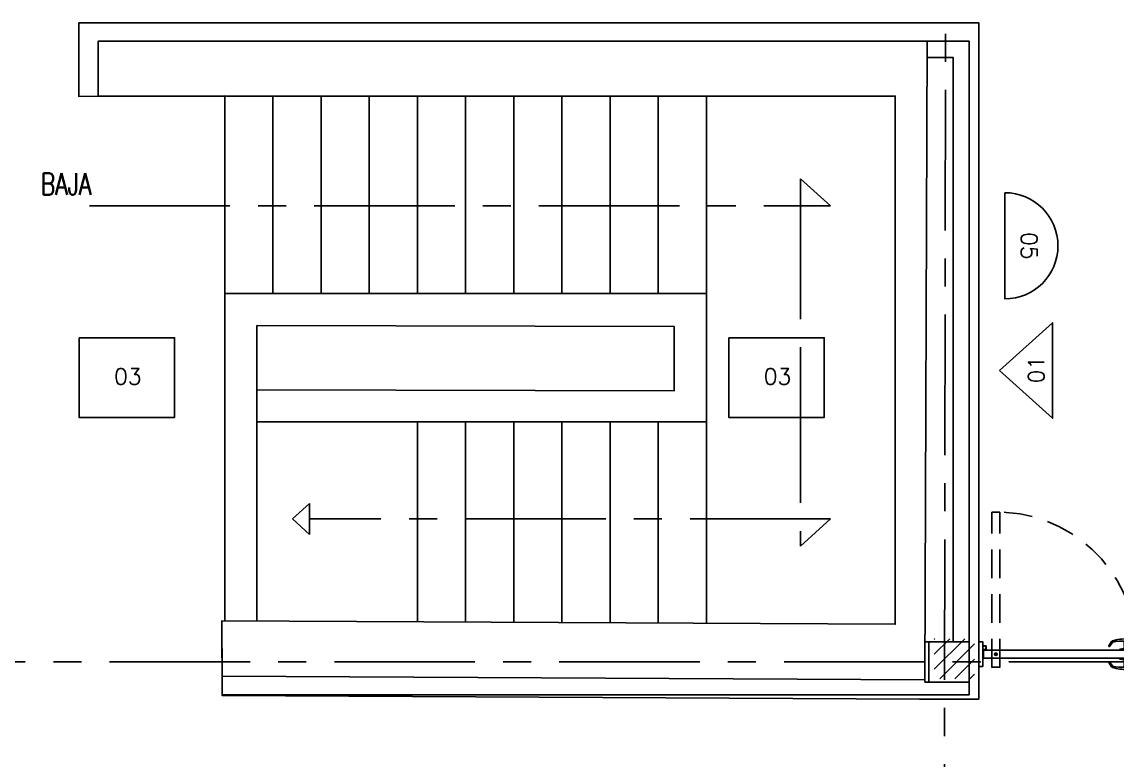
# Model space of a CAD drawing. Extents: x -4 to 325, y -1 to 181.
# Drawn here: x 34.59 to 41.41, y 29.02 to 33.61 of the extents above; entities that cross this region are included whole.
import ezdxf
from ezdxf.enums import TextEntityAlignment as Align

# ---------------------------------------------------------------- set-up
doc = ezdxf.new("R2010")
doc.units = 0
doc.header["$LTSCALE"] = 0.7
doc.header["$MEASUREMENT"] = 0
for name, pattern in [('REC4_A1-00_PLANTA GENERAL$1$X-BB$0$CENTER', [2, 1.25, -0.25, 0.25, -0.25]), ('REC4_A1-00_PLANTA GENERAL$1$X-PP$0$HIDDEN', [0.375, 0.25, -0.125]), ('X-BB$0$HIDDEN2', [0.1875, 0.125, -0.0625])]:
    doc.linetypes.add(name, pattern=pattern)
doc.layers.get('0').update_dxf_attribs({"linetype": 'CONTINUOUS'})
for name, color, linetype in [('REC4_A1-00_PLANTA GENERAL$1$ACABADO INTERIOR', 4, 'CONTINUOUS'), ('REC4_A1-00_PLANTA GENERAL$1$BB$0$A-COLS', 251, 'CONTINUOUS'), ('REC4_A1-00_PLANTA GENERAL$1$BB$0$A-GRID', 251, 'REC4_A1-00_PLANTA GENERAL$1$X-BB$0$CENTER'), ('REC4_A1-00_PLANTA GENERAL$1$BB$0$A-NOTE-BB', 251, 'CONTINUOUS'), ('REC4_A1-00_PLANTA GENERAL$1$BB$0$A-WALL-FULL', 251, 'CONTINUOUS'), ('REC4_A1-00_PLANTA GENERAL$1$FN$0$I-FURN-FREE', 1, 'CONTINUOUS'), ('REC4_A1-00_PLANTA GENERAL$1$LAMBRINES', 3, 'CONTINUOUS'), ('REC4_A1-00_PLANTA GENERAL$1$PP$0$I-DOOR', 253, 'CONTINUOUS'), ('REC4_A1-00_PLANTA GENERAL$1$PP$0$I-WALL', 253, 'CONTINUOUS')]:
    doc.layers.add(name, color=color, linetype=linetype)
doc.styles.add('REC4_A1-00_PLANTA GENERAL$0$X-FN$0$ARIAL', font='arial.ttf')
doc.styles.add('REC4_A1-00_PLANTA GENERAL$1$X-BB$0$ROMANS', font='romans.shx', dxfattribs={"width": 0.75})
doc.styles.add('ROMANS', font='romans.shx', dxfattribs={"width": 0.75})

# ---------------------------------------------------------------- blocks, each defined once
blk = doc.blocks.new('REC4_A1-00_PLANTA GENERAL$1$X-PP$0$door')
at = {"layer": 'REC4_A1-00_PLANTA GENERAL$1$PP$0$I-DOOR', "linetype": 'REC4_A1-00_PLANTA GENERAL$1$X-PP$0$HIDDEN', "extrusion": (7.03085e-08, -3.52258e-06, 1)}
for p, q in [((61214.007, 25536.4271, 0), (61214.0075, 25535.4751, 0)), ((61214.055, 25536.4271, 0), (61214.0555, 25535.4751, 0)), ((61214.0075, 25535.4751, 0), (61214.0555, 25535.4751, 0))]:
    blk.add_line(p, q, dxfattribs=at)
at = {"layer": 'REC4_A1-00_PLANTA GENERAL$1$PP$0$I-DOOR', "linetype": 'Continuous', "extrusion": (7.03085e-08, -3.52258e-06, 1)}
for p, q in [((61214.007, 25536.4266, 0), (61214.055, 25536.4266, 0)), ((61214.1072, 25536.3703), (61213.1591, 25536.3703)), ((61214.1072, 25536.3223, 0), (61213.1591, 25536.3223, 0)), ((61213.2714, 25536.3762, 0), (61213.1825, 25536.3763, 0)), ((61213.2714, 25536.3762, 0), (61213.1825, 25536.3763, 0)), ((61214.02, 25536.3463, 0), (61214.0424, 25536.3463, 0)), ((61214.0312, 25536.3573, 0), (61214.0312, 25536.3349, 0)), ((61214.1072, 25536.3223, 0), (61214.1072, 25536.3703)), ((61213.2714, 25536.3162, 0), (61213.1825, 25536.3163, 0)), ((61213.2714, 25536.3162, 0), (61213.1825, 25536.3163, 0)), ((61214.0907, 25536.2946, 0), (61214.0908, 25536.3196, 0)), ((61214.11, 25536.2946, 0), (61214.0907, 25536.2946, 0)), ((61214.11, 25536.3196, 0), (61214.0908, 25536.3196, 0)), ((61214.0927, 25536.2966, 0), (61214.0928, 25536.3176, 0)), ((61214.0927, 25536.2966, 0), (61214.11, 25536.2966, 0)), ((61214.1101, 25536.3176, 0), (61214.0928, 25536.3176, 0))]:
    blk.add_line(p, q, dxfattribs=at)
at = {"layer": 'REC4_A1-00_PLANTA GENERAL$1$PP$0$I-DOOR', "linetype": 'Continuous'}
blk.add_line((61213.1591, 25536.3223, 0), (61213.1591, 25536.3703), dxfattribs=at)
at = {"layer": 'REC4_A1-00_PLANTA GENERAL$1$PP$0$I-DOOR', "linetype": 'Continuous', "extrusion": (-7.03085e-08, -3.52258e-06, 1)}
for p, q in [((61213.1562, 25536.3176, 0), (61213.1736, 25536.3176, 0)), ((61213.1563, 25536.3196, 0), (61213.1756, 25536.3196, 0)), ((61213.1736, 25536.2966, 0), (61213.1563, 25536.2966, 0)), ((61213.1563, 25536.2946, 0), (61213.1756, 25536.2946, 0)), ((61213.1736, 25536.2966, 0), (61213.1736, 25536.3176, 0)), ((61213.1756, 25536.2946, 0), (61213.1756, 25536.3196, 0))]:
    blk.add_line(p, q, dxfattribs=at)
at = {"layer": 'REC4_A1-00_PLANTA GENERAL$1$PP$0$I-DOOR', "linetype": 'Continuous', "extrusion": (1.26458e-05, -3.51329e-06, 1), "elevation": 0.6844}
blk.add_lwpolyline([(61213.1313, 25536.2711), (61213.1563, 25536.2711), (61213.1562, 25536.4211), (61213.1312, 25536.4211), (61213.1313, 25536.2711)], dxfattribs=at)
at = {"layer": 'REC4_A1-00_PLANTA GENERAL$1$PP$0$I-DOOR', "linetype": 'Continuous', "extrusion": (7.03085e-08, -3.52258e-06, 1), "elevation": -0.0857}
for points in [[(61213.2714, 25536.3702), (61213.2714, 25536.3762), (61213.2489, 25536.3813, -0.342611), (61213.2455, 25536.3857), (61213.2455, 25536.3892), (61213.2084, 25536.3892), (61213.2084, 25536.3857, -0.342611), (61213.205, 25536.3814), (61213.1825, 25536.3763), (61213.1825, 25536.3703)], [(61213.2714, 25536.3702), (61213.2714, 25536.3762), (61213.2489, 25536.3813, -0.342611), (61213.2455, 25536.3857), (61213.2455, 25536.3892), (61213.2084, 25536.3892), (61213.2084, 25536.3857, -0.342611), (61213.205, 25536.3814), (61213.1825, 25536.3763), (61213.1825, 25536.3703)], [(61213.227, 25536.4268), (61213.2428, 25536.4267, -0.046797), (61213.3139, 25536.4201, -0.2009), (61213.3169, 25536.4182), (61213.3337, 25536.3931, 1), (61213.3382, 25536.3963), (61213.3221, 25536.4246, 0.203005), (61213.3177, 25536.428, 0.054377), (61213.2243, 25536.4416), (61213.2107, 25536.4416), (61213.2107, 25536.3942), (61213.2391, 25536.3942), (61213.2391, 25536.3957), (61213.2455, 25536.3957), (61213.2456, 25536.4267)], [(61213.227, 25536.4268), (61213.2428, 25536.4267, -0.046797), (61213.3139, 25536.4201, -0.2009), (61213.3169, 25536.4182), (61213.3337, 25536.3931, 1), (61213.3382, 25536.3963), (61213.3221, 25536.4246, 0.203005), (61213.3177, 25536.428, 0.054377), (61213.2243, 25536.4416), (61213.2107, 25536.4416), (61213.2107, 25536.3942), (61213.2391, 25536.3942), (61213.2391, 25536.3957), (61213.2455, 25536.3957), (61213.2456, 25536.4267)], [(61213.2714, 25536.3222), (61213.2714, 25536.3162), (61213.2489, 25536.3111, 0.342611), (61213.2455, 25536.3067), (61213.2455, 25536.3032), (61213.2084, 25536.3032), (61213.2084, 25536.3067, 0.342611), (61213.205, 25536.3111), (61213.1825, 25536.3163), (61213.1825, 25536.3223)], [(61213.2714, 25536.3222), (61213.2714, 25536.3162), (61213.2489, 25536.3111, 0.342611), (61213.2455, 25536.3067), (61213.2455, 25536.3032), (61213.2084, 25536.3032), (61213.2084, 25536.3067, 0.342611), (61213.205, 25536.3111), (61213.1825, 25536.3163), (61213.1825, 25536.3223)], [(61213.2269, 25536.2657), (61213.2427, 25536.2657, 0.046797), (61213.3138, 25536.2722, 0.2009), (61213.3168, 25536.2741), (61213.3337, 25536.2992, -1), (61213.3381, 25536.296), (61213.322, 25536.2677, -0.203005), (61213.3176, 25536.2643, -0.054377), (61213.2241, 25536.2508), (61213.2106, 25536.2508), (61213.2106, 25536.2983), (61213.239, 25536.2982), (61213.239, 25536.2967), (61213.2455, 25536.2967), (61213.2454, 25536.2657)], [(61213.2269, 25536.2657), (61213.2427, 25536.2657, 0.046797), (61213.3138, 25536.2722, 0.2009), (61213.3168, 25536.2741), (61213.3337, 25536.2992, -1), (61213.3381, 25536.296), (61213.322, 25536.2677, -0.203005), (61213.3176, 25536.2643, -0.054377), (61213.2241, 25536.2508), (61213.2106, 25536.2508), (61213.2106, 25536.2983), (61213.239, 25536.2982), (61213.239, 25536.2967), (61213.2455, 25536.2967), (61213.2454, 25536.2657)]]:
    blk.add_lwpolyline(points, format="xyb", dxfattribs=at)
for points in [[(61213.2413, 25536.3892), (61213.2413, 25536.3942), (61213.2127, 25536.3942), (61213.2127, 25536.3892)], [(61213.2413, 25536.3892), (61213.2413, 25536.3942), (61213.2127, 25536.3942), (61213.2127, 25536.3892)], [(61213.2412, 25536.3032), (61213.2412, 25536.2982), (61213.2126, 25536.2983), (61213.2126, 25536.3032)], [(61213.2412, 25536.3032), (61213.2412, 25536.2982), (61213.2126, 25536.2983), (61213.2126, 25536.3032)]]:
    blk.add_lwpolyline(points, dxfattribs=at)
at = {"layer": 'REC4_A1-00_PLANTA GENERAL$1$PP$0$I-DOOR', "linetype": 'Continuous', "extrusion": (-1.26458e-05, -3.51329e-06, 1), "elevation": -0.8638}
blk.add_lwpolyline([(61214.135, 25536.2711), (61214.11, 25536.2711), (61214.1101, 25536.4211), (61214.1351, 25536.4211), (61214.135, 25536.2711)], dxfattribs=at)
at = {"layer": 'REC4_A1-00_PLANTA GENERAL$1$PP$0$I-DOOR', "linetype": 'Continuous', "extrusion": (7.03085e-08, -3.52258e-06, 1)}
blk.add_circle((61214.0312, 25536.3463, -0.0856), 0.0075, dxfattribs=at)
at = {"layer": 'REC4_A1-00_PLANTA GENERAL$1$PP$0$I-DOOR', "linetype": 'REC4_A1-00_PLANTA GENERAL$1$X-PP$0$HIDDEN', "extrusion": (7.03085e-08, -3.52258e-06, 1)}
blk.add_arc((61214.0247, 25536.3318, -0.0856), 0.8569, 182.19677, 272.05792, dxfattribs=at)
blk = doc.blocks.new('REC4_A1-00_PLANTA GENERAL', base_point=(3911.2412, -3265.1096))
at = {"layer": 'REC4_A1-00_PLANTA GENERAL$1$BB$0$A-GRID'}
h = blk.add_hatch(dxfattribs=at)
h.set_pattern_fill('ANSI31', color=8, scale=0.53)
h.set_pattern_definition([(45, (0.03352, 0.020166), (-0.046845824, 0.046845824), [])])
h.paths.add_polyline_path([(1.5678, 35.8547), (1.2166, 35.8547), (1.2166, 35.4908), (1.5678, 35.4908)])
h.paths.add_polyline_path([(8.0551, 35.8047), (7.7553, 35.8047), (7.7553, 35.5143), (8.0551, 35.5143)])
h.paths.add_polyline_path([(14.5753, 35.809), (14.2754, 35.809), (14.2754, 35.5187), (14.5753, 35.5187)])
h.paths.add_polyline_path([(21.0466, 35.804), (20.7468, 35.804), (20.7468, 35.5137), (21.0466, 35.5137)])
edge = h.paths.add_edge_path()
edge.add_arc((27.4259, 35.604), 0.1568, 0, 360)
h.paths.add_polyline_path([(34.1147, 35.7939), (33.8148, 35.7939), (33.8148, 35.5036), (34.1147, 35.5036)])
h.paths.add_polyline_path([(40.5576, 35.789), (40.2578, 35.789), (40.2578, 35.4986), (40.5576, 35.4986)])
edge = h.paths.add_edge_path()
edge.add_arc((46.9701, 35.6385), 0.2128, 0, 360)
edge = h.paths.add_edge_path()
edge.add_arc((33.9335, 29.5702), 0.1716, 0, 360)
h.paths.add_polyline_path([(1.5768, 29.8317), (1.2256, 29.8317), (1.2256, 29.4678), (1.5768, 29.4678)])
h.paths.add_polyline_path([(8.0508, 29.7868), (7.75, 29.7868), (7.75, 29.4871), (8.0508, 29.4871)])
h.paths.add_polyline_path([(14.3851, 29.7988), (14.2624, 29.7988), (14.2624, 29.4991), (14.3821, 29.4991)])
h.paths.add_polyline_path([(14.5632, 29.7988), (14.3851, 29.7988), (14.3821, 29.4991), (14.5632, 29.4991)])
h.paths.add_polyline_path([(21.1221, 29.5527), (20.7989, 29.5517), (20.7989, 29.3933), (21.1221, 29.3933)])
h.paths.add_polyline_path([(21.1221, 29.8224), (21.0453, 29.8224), (20.7989, 29.8217), (20.7989, 29.5517), (21.1221, 29.5527)])
h.paths.add_polyline_path([(27.542, 29.7729), (27.2913, 29.7729), (27.2913, 29.5231), (27.542, 29.5231)])
h.paths.add_polyline_path([(40.5264, 29.7716), (40.2757, 29.7716), (40.2757, 29.5218), (40.5264, 29.5218)])
h.paths.add_polyline_path([(47.0764, 29.8019), (46.7664, 29.8019), (46.7664, 29.4919), (47.0764, 29.4919)])
h.paths.add_polyline_path([(1.565, 23.8478), (1.2138, 23.8478), (1.2138, 23.4839), (1.565, 23.4839)])
h.paths.add_polyline_path([(7.9956, 23.8084), (7.6948, 23.8084), (7.6948, 23.5086), (7.9956, 23.5086)])
h.paths.add_polyline_path([(14.5958, 23.8058), (14.2249, 23.8067), (14.2249, 23.507), (14.5929, 23.5061)])
h.paths.add_polyline_path([(14.5258, 23.8058), (14.5958, 23.8058), (14.5929, 23.5061), (14.5258, 23.5061)], flags=16)
h.paths.add_polyline_path([(27.5327, 23.7392), (27.282, 23.7392), (27.282, 23.4894), (27.5327, 23.4894)])
edge = h.paths.add_edge_path()
edge.add_arc((33.9155, 23.6003), 0.1566, 0, 360)
h.paths.add_polyline_path([(40.5198, 23.6763), (40.2691, 23.6763), (40.2691, 23.4631), (40.5198, 23.4631)])
h.paths.add_polyline_path([(40.5198, 23.7129), (40.269, 23.7129), (40.269, 23.6763), (40.5198, 23.6763)])
h.paths.add_polyline_path([(47.0605, 23.6763), (46.8098, 23.6763), (46.8098, 23.4498), (47.0605, 23.4498)])
h.paths.add_polyline_path([(47.0605, 23.6997), (46.8098, 23.6997), (46.8098, 23.6763), (47.0605, 23.6763)])
h.paths.add_polyline_path([(1.5458, 17.8473), (1.1946, 17.8473), (1.1946, 17.4834), (1.5458, 17.4834)])
h.paths.add_polyline_path([(8.0633, 17.8071), (7.7625, 17.8071), (7.7625, 17.5074), (8.0633, 17.5074)])
h.paths.add_polyline_path([(14.4343, 17.7919), (14.3217, 17.7919), (14.3217, 17.4921), (14.4285, 17.4921)])
h.paths.add_polyline_path([(14.6226, 17.7919), (14.4343, 17.7919), (14.4285, 17.4921), (14.6226, 17.4921)])
h.paths.add_polyline_path([(27.5235, 17.756), (27.2727, 17.756), (27.2727, 17.5062), (27.5235, 17.5062)])
edge = h.paths.add_edge_path()
edge.add_arc((33.905, 17.5767), 0.1574, 0, 360)
h.paths.add_polyline_path([(40.5132, 17.7384), (40.3113, 17.7384), (40.3113, 17.5259), (40.5132, 17.5259)])
h.paths.add_polyline_path([(40.3113, 17.7384), (40.2625, 17.7384), (40.2625, 17.4886), (40.5132, 17.4886), (40.5132, 17.5259), (40.3113, 17.5259)])
h.paths.add_polyline_path([(47.0683, 17.7542), (46.7674, 17.7542), (46.7674, 17.5259), (47.0683, 17.5259)])
h.paths.add_polyline_path([(47.0683, 17.5259), (46.7674, 17.5259), (46.7674, 17.4544), (47.0683, 17.4544)])
h.paths.add_polyline_path([(1.5739, 11.86), (1.2227, 11.86), (1.2227, 11.4962), (1.5739, 11.4962)])
h.paths.add_polyline_path([(8.0659, 11.8138), (7.765, 11.8138), (7.765, 11.514), (8.0659, 11.514)])
h.paths.add_polyline_path([(14.5258, 11.7988), (14.2249, 11.7988), (14.2249, 11.499), (14.5258, 11.499)])
h.paths.add_polyline_path([(21.0742, 11.6829), (20.7512, 11.6844), (20.7512, 11.4144), (21.0742, 11.4144)])
h.paths.add_polyline_path([(21.0742, 11.7656), (20.7512, 11.7656), (20.7512, 11.6844), (21.0742, 11.6829)])
h.paths.add_polyline_path([(27.5142, 11.7439), (27.2635, 11.7439), (27.2635, 11.4941), (27.5142, 11.4941)])
edge = h.paths.add_edge_path()
edge.add_arc((33.8803, 11.59), 0.1553, 0, 360)
h.paths.add_polyline_path([(40.5065, 11.7154), (40.2558, 11.7154), (40.2558, 11.464), (40.5065, 11.464)])
h.paths.add_polyline_path([(47.0258, 11.6987), (46.775, 11.6987), (46.775, 11.4489), (47.0258, 11.4489)])
h.paths.add_polyline_path([(1.5513, 5.8383), (1.2001, 5.8383), (1.2001, 5.4744), (1.5513, 5.4744)])
h.paths.add_polyline_path([(8.0395, 5.7813), (7.7676, 5.7813), (7.7676, 5.4815), (8.0395, 5.4815)])
h.paths.add_polyline_path([(8.0685, 5.7813), (8.0395, 5.7813), (8.0395, 5.4815), (8.0685, 5.4815)])
h.paths.add_polyline_path([(14.5132, 5.7555), (14.2123, 5.7555), (14.2123, 5.4558), (14.5132, 5.4558)])
h.paths.add_polyline_path([(21.0084, 5.7048), (20.7577, 5.7048), (20.7577, 5.455), (21.0084, 5.455)])
h.paths.add_polyline_path([(27.5299, 5.7035), (27.229, 5.7035), (27.229, 5.4037), (27.5299, 5.4037)])
h.paths.add_polyline_path([(34.0162, 5.6528), (33.7655, 5.6528), (33.7655, 5.403), (34.0162, 5.403)])
h.paths.add_polyline_path([(40.4672, 5.6155), (40.2072, 5.6155), (40.2072, 5.3555), (40.4672, 5.3555)])
edge = h.paths.add_edge_path()
edge.add_arc((46.8827, 5.476), 0.1877, 0, 360)
at = {"layer": 'REC4_A1-00_PLANTA GENERAL$1$ACABADO INTERIOR'}
blk.add_lwpolyline([(35.8401, 29.5374), (35.8401, 29.4224), (40.4929, 29.4224), (40.4929, 29.5016)], dxfattribs=at)
at = {"layer": 'REC4_A1-00_PLANTA GENERAL$1$BB$0$A-COLS'}
for p, q in [((36.1564, 31.9217), (36.1564, 33.1515)), ((36.4564, 31.9217), (36.4564, 33.1515)), ((36.7564, 31.9217), (36.7564, 33.1515)), ((37.0564, 31.9217), (37.0564, 33.1515)), ((37.3564, 31.9217), (37.3564, 33.1515)), ((37.6564, 31.9217), (37.6564, 33.1515)), ((37.9564, 31.9217), (37.9564, 33.1515)), ((38.2564, 31.9217), (38.2564, 33.1515)), ((38.5564, 31.9217), (38.5564, 33.1515)), ((38.8562, 29.8677), (38.8566, 33.1515)), ((35.8564, 31.9217), (35.856, 29.8878)), ((36.0564, 31.7217), (36.0564, 29.8868)), ((38.8564, 31.1217), (36.0564, 31.1217)), ((37.0562, 29.8768), (37.0562, 31.1217)), ((37.3562, 29.8753), (37.3562, 31.1217)), ((37.6562, 29.8753), (37.6562, 31.1217)), ((37.9562, 29.8745), (37.9562, 31.1209)), ((38.2562, 29.8738), (38.2562, 31.1202)), ((38.5562, 29.873), (38.5562, 31.1194))]:
    blk.add_line(p, q, dxfattribs=at)
for points in [[(38.8564, 31.9217), (35.8564, 31.9217), (35.8564, 33.1556)], [(36.0564, 31.3217), (38.6564, 31.3155), (38.6564, 31.7155), (36.0564, 31.7217)]]:
    blk.add_lwpolyline(points, dxfattribs=at)
blk.add_lwpolyline([(40.2422, 29.5016), (40.4929, 29.5016), (40.4929, 29.7514), (40.2422, 29.7514)], close=True, dxfattribs=at)
at = {"layer": 'REC4_A1-00_PLANTA GENERAL$1$BB$0$A-GRID'}
for points in [[(40.2935, -1.2847), (40.3587, 43.0092)], [(35.0136, 32.4673), (39.6293, 32.4673), (39.4431, 32.6366), (39.4431, 31.4923), (39.4431, 30.3479), (39.6293, 30.5173), (36.3845, 30.5173)], [(-2.6605, 29.6295), (52.8043, 29.6256)]]:
    blk.add_lwpolyline(points, dxfattribs=at)
blk.add_lwpolyline([(36.2782, 30.5173), (36.3845, 30.6139), (36.3845, 30.5173), (36.3845, 30.4206)], close=True, dxfattribs=at)
at = {"layer": 'REC4_A1-00_PLANTA GENERAL$1$BB$0$A-WALL-FULL'}
blk.add_lwpolyline([(39.7156, 33.4927), (35.0673, 33.4927), (40.2319, 33.4927), (40.2165, 29.516), (35.8401, 29.5374), (35.8393, 29.883), (40.0319, 29.8617), (40.0319, 33.1515), (35.0673, 33.1515), (35.0673, 33.4927)], dxfattribs=at)
at = {"layer": 'REC4_A1-00_PLANTA GENERAL$1$LAMBRINES'}
for points in [[(35.8571, 33.1539), (34.9473, 33.1491), (34.9473, 33.6077), (40.2242, 33.6077)], [(40.5533, 29.831), (40.5533, 29.831), (40.5533, 33.6077), (40.2242, 33.6077)], [(35.8393, 29.8827), (35.8403, 29.418), (40.1826, 29.3953)]]:
    blk.add_lwpolyline(points, dxfattribs=at)
blk.add_lwpolyline([(40.5533, 29.3953), (40.1826, 29.3953), (40.5533, 29.3953), (40.5533, 29.831)], close=True, dxfattribs=at)
at = {"layer": 'REC4_A1-00_PLANTA GENERAL$1$PP$0$I-WALL'}
blk.add_lwpolyline([(40.2319, 33.3927), (40.3929, 33.3927), (40.3929, 29.7514), (40.4929, 29.7514), (40.4929, 33.4927), (40.2319, 33.4927)], dxfattribs=at)
blk.add_lwpolyline([(40.4929, 29.5016), (40.217, 29.5017), (40.217, 29.7515), (40.4929, 29.7514)], close=True, dxfattribs=at)
at = {"layer": 'REC4_A1-00_PLANTA GENERAL$1$PP$0$I-DOOR', "color": 4, "xscale": 1.016123107332676, "yscale": 1.016123107332676, "zscale": 1.016123107332676, "rotation": 180.0000000007378}
blk.add_blockref('REC4_A1-00_PLANTA GENERAL$1$X-PP$0$door', (62241.6504, 25977.7465, 0), dxfattribs=at)
at = {"layer": 'REC4_A1-00_PLANTA GENERAL$1$BB$0$A-NOTE-BB', "insert": (34.7095, 32.5363), "char_height": 0.13508, "width": 0.611892, "attachment_point": 7, "style": 'REC4_A1-00_PLANTA GENERAL$1$X-BB$0$ROMANS'}
blk.add_mtext('\\A1;BAJA', dxfattribs=at)
at = {"layer": 'REC4_A1-00_PLANTA GENERAL$1$FN$0$I-FURN-FREE', "style": 'REC4_A1-00_PLANTA GENERAL$0$X-FN$0$ARIAL', "text_generation_flag": 4}
for tag, p, height in [('ITEXT', (44.0612, 35.3807), 0.0358), ('CAPQT', (44.1235, 34.7232), 0.00704), ('CAPMC', (44.1235, 34.7232), 0.00704), ('CAPMG', (44.1235, 34.7232), 0.00704), ('STYLE', (44.1235, 34.7232), 0.0572), ('STYLE', (44.1235, 34.7232), 0.0572), ('CAPPN', (44.1235, 34.7232), 0.0715), ('L3', (44.1235, 34.7232), 0.0715), ('L1', (44.1235, 34.7232), 0.0715), ('L2', (44.1235, 34.7232), 0.0715)]:
    blk.add_attdef(tag, p, '', height=height, dxfattribs=at)
for tag, p, height, rotation in [('ITEXT', (42.9913, 35.0599), 0.0358, 30), ('ITEXT', (45.1482, 35.1235), 0.0358, 330), ('CAPPN', (43.374, 34.5216), 0.0715, 30), ('STYLE', (43.374, 34.5216), 0.0572, 30), ('STYLE', (43.374, 34.5216), 0.0572, 30), ('CAPMG', (43.374, 34.5216), 0.00704, 30), ('CAPMC', (43.374, 34.5216), 0.00704, 30), ('CAPQT', (43.374, 34.5216), 0.00704, 30), ('L1', (43.374, 34.5216), 0.0715, 30), ('L2', (43.374, 34.5216), 0.0715, 30), ('L3', (43.374, 34.5216), 0.0715, 30), ('L1', (44.8734, 34.523), 0.0715, 330), ('L3', (44.8734, 34.523), 0.0715, 330), ('L2', (44.8734, 34.523), 0.0715, 330), ('STYLE', (44.8734, 34.523), 0.0572, 330), ('STYLE', (44.8734, 34.523), 0.0572, 330), ('CAPMC', (44.8734, 34.523), 0.00704, 330), ('CAPMG', (44.8734, 34.523), 0.00704, 330), ('CAPQT', (44.8734, 34.523), 0.00704, 330), ('CAPPN', (44.8734, 34.523), 0.0715, 330), ('ITEXT', (42.2251, 34.2472), 0.0358, 60), ('ITEXT', (45.9609, 34.3573), 0.0358, 300), ('CAPPN', (42.8256, 33.9723), 0.0715, 60), ('STYLE', (42.8256, 33.9723), 0.0572, 60), ('STYLE', (42.8256, 33.9723), 0.0572, 60), ('L1', (42.8256, 33.9723), 0.0715, 60), ('L2', (42.8256, 33.9723), 0.0715, 60), ('L3', (42.8256, 33.9723), 0.0715, 60), ('CAPMG', (42.8256, 33.9723), 0.00704, 60), ('CAPMC', (42.8256, 33.9723), 0.00704, 60), ('CAPQT', (42.8256, 33.9723), 0.00704, 60), ('L1', (45.4227, 33.9746), 0.0715, 300), ('L3', (45.4227, 33.9746), 0.0715, 300), ('L2', (45.4227, 33.9746), 0.0715, 300), ('STYLE', (45.4227, 33.9746), 0.0572, 300), ('STYLE', (45.4227, 33.9746), 0.0572, 300), ('CAPMC', (45.4227, 33.9746), 0.00704, 300), ('CAPMG', (45.4227, 33.9746), 0.00704, 300), ('CAPQT', (45.4227, 33.9746), 0.00704, 300), ('CAPPN', (45.4227, 33.9746), 0.0715, 300), ('CAPPN', (42.6254, 33.2225), 0.0715, 90), ('STYLE', (42.6254, 33.2225), 0.0572, 90), ('STYLE', (42.6254, 33.2225), 0.0572, 90), ('ITEXT', (41.9679, 33.1602), 0.0358, 90), ('L3', (42.6254, 33.2225), 0.0715, 90), ('L1', (42.6254, 33.2225), 0.0715, 90), ('L2', (42.6254, 33.2225), 0.0715, 90), ('CAPQT', (42.6254, 33.2225), 0.00704, 90), ('CAPMG', (42.6254, 33.2225), 0.00704, 90), ('CAPMC', (42.6254, 33.2225), 0.00704, 90), ('CAPPN', (45.6242, 33.2251), 0.0715, 270), ('STYLE', (45.6242, 33.2251), 0.0572, 270), ('STYLE', (45.6242, 33.2251), 0.0572, 270), ('CAPMC', (45.6242, 33.2251), 0.00704, 270), ('CAPMG', (45.6242, 33.2251), 0.00704, 270), ('CAPQT', (45.6242, 33.2251), 0.00704, 270), ('ITEXT', (46.2817, 33.2874), 0.0358, 270), ('L3', (45.6242, 33.2251), 0.0715, 270), ('L2', (45.6242, 33.2251), 0.0715, 270), ('L1', (45.6242, 33.2251), 0.0715, 270), ('CAPPN', (42.8269, 32.4729), 0.0715, 120), ('STYLE', (42.8269, 32.4729), 0.0572, 120), ('STYLE', (42.8269, 32.4729), 0.0572, 120), ('L1', (42.8269, 32.4729), 0.0715, 120), ('L2', (42.8269, 32.4729), 0.0715, 120), ('L3', (42.8269, 32.4729), 0.0715, 120), ('CAPMG', (42.8269, 32.4729), 0.00704, 120), ('CAPMC', (42.8269, 32.4729), 0.00704, 120), ('CAPQT', (42.8269, 32.4729), 0.00704, 120), ('CAPPN', (45.424, 32.4752), 0.0715, 240), ('STYLE', (45.424, 32.4752), 0.0572, 240), ('STYLE', (45.424, 32.4752), 0.0572, 240), ('L2', (45.424, 32.4752), 0.0715, 240), ('L3', (45.424, 32.4752), 0.0715, 240), ('L1', (45.424, 32.4752), 0.0715, 240), ('CAPMG', (45.424, 32.4752), 0.00704, 240), ('CAPQT', (45.424, 32.4752), 0.00704, 240), ('CAPMC', (45.424, 32.4752), 0.00704, 240), ('ITEXT', (42.2887, 32.0903), 0.0358, 120), ('ITEXT', (46.0245, 32.2004), 0.0358, 240), ('CAPPN', (43.3762, 31.9246), 0.0715, 150), ('STYLE', (43.3762, 31.9246), 0.0572, 150), ('STYLE', (43.3762, 31.9246), 0.0572, 150), ('L1', (43.3762, 31.9246), 0.0715, 150), ('L2', (43.3762, 31.9246), 0.0715, 150), ('L3', (43.3762, 31.9246), 0.0715, 150), ('CAPMG', (43.3762, 31.9246), 0.00704, 150), ('CAPMC', (43.3762, 31.9246), 0.00704, 150), ('CAPQT', (43.3762, 31.9246), 0.00704, 150), ('CAPPN', (44.8757, 31.9259), 0.0715, 210), ('STYLE', (44.8757, 31.9259), 0.0572, 210), ('STYLE', (44.8757, 31.9259), 0.0572, 210), ('L2', (44.8757, 31.9259), 0.0715, 210), ('L3', (44.8757, 31.9259), 0.0715, 210), ('L1', (44.8757, 31.9259), 0.0715, 210), ('CAPMG', (44.8757, 31.9259), 0.00704, 210), ('CAPMC', (44.8757, 31.9259), 0.00704, 210), ('CAPQT', (44.8757, 31.9259), 0.00704, 210), ('CAPPN', (44.1261, 31.7244), 0.0715, 180), ('L3', (44.1261, 31.7244), 0.0715, 180), ('L1', (44.1261, 31.7244), 0.0715, 180), ('L2', (44.1261, 31.7244), 0.0715, 180), ('STYLE', (44.1261, 31.7244), 0.0572, 180), ('STYLE', (44.1261, 31.7244), 0.0572, 180), ('CAPMG', (44.1261, 31.7244), 0.00704, 180), ('CAPMC', (44.1261, 31.7244), 0.00704, 180), ('CAPQT', (44.1261, 31.7244), 0.00704, 180), ('ITEXT', (43.1014, 31.3241), 0.0358, 150), ('ITEXT', (45.2583, 31.3876), 0.0358, 210), ('ITEXT', (44.1884, 31.0669), 0.0358, 180)]:
    blk.add_attdef(tag, p, '', height=height, rotation=rotation, dxfattribs=at)
for tag, p, height, width in [('ITEXT', (44.1112, 34.7804), 0.0286, 0.75), ('PSUT1', (44.1235, 34.7232), 0.0572, 0.65), ('PSUT2', (44.1235, 34.7232), 0.0572, 0.65), ('PSUT3', (44.1235, 34.7232), 0.0572, 0.65)]:
    blk.add_attdef(tag, p, '', height=height, dxfattribs=dict(at, width=width))
for tag, p, height, rotation, width in [('ITEXT', (43.3348, 34.565), 0.0286, 30, 0.75), ('PSUT1', (43.374, 34.5216), 0.0572, 30, 0.65), ('PSUT2', (43.374, 34.5216), 0.0572, 30, 0.65), ('PSUT3', (43.374, 34.5216), 0.0572, 30, 0.65), ('PSUT1', (44.8734, 34.523), 0.0572, 330, 0.65), ('PSUT2', (44.8734, 34.523), 0.0572, 330, 0.65), ('PSUT3', (44.8734, 34.523), 0.0572, 330, 0.65), ('ITEXT', (44.8914, 34.5786), 0.0286, 330, 0.75), ('PSUT1', (42.8256, 33.9723), 0.0572, 60, 0.65), ('PSUT2', (42.8256, 33.9723), 0.0572, 60, 0.65), ('PSUT3', (42.8256, 33.9723), 0.0572, 60, 0.65), ('ITEXT', (42.77, 33.9903), 0.0286, 60, 0.75), ('PSUT1', (45.4227, 33.9746), 0.0572, 300, 0.65), ('PSUT2', (45.4227, 33.9746), 0.0572, 300, 0.65), ('PSUT3', (45.4227, 33.9746), 0.0572, 300, 0.65), ('ITEXT', (45.4661, 34.0138), 0.0286, 300, 0.75), ('PSUT3', (42.6254, 33.2225), 0.0572, 90, 0.65), ('PSUT1', (42.6254, 33.2225), 0.0572, 90, 0.65), ('PSUT2', (42.6254, 33.2225), 0.0572, 90, 0.65), ('ITEXT', (42.5682, 33.2102), 0.0286, 90, 0.75), ('PSUT1', (45.6242, 33.2251), 0.0572, 270, 0.65), ('PSUT2', (45.6242, 33.2251), 0.0572, 270, 0.65), ('PSUT3', (45.6242, 33.2251), 0.0572, 270, 0.65), ('ITEXT', (45.6814, 33.2373), 0.0286, 270, 0.75), ('PSUT2', (42.8269, 32.4729), 0.0572, 120, 0.65), ('PSUT1', (42.8269, 32.4729), 0.0572, 120, 0.65), ('PSUT3', (42.8269, 32.4729), 0.0572, 120, 0.65), ('ITEXT', (42.7835, 32.4337), 0.0286, 120, 0.75), ('PSUT2', (45.424, 32.4752), 0.0572, 240, 0.65), ('PSUT3', (45.424, 32.4752), 0.0572, 240, 0.65), ('PSUT1', (45.424, 32.4752), 0.0572, 240, 0.65), ('ITEXT', (45.4797, 32.4572), 0.0286, 240, 0.75), ('PSUT1', (43.3762, 31.9246), 0.0572, 150, 0.65), ('PSUT2', (43.3762, 31.9246), 0.0572, 150, 0.65), ('PSUT3', (43.3762, 31.9246), 0.0572, 150, 0.65), ('ITEXT', (43.3583, 31.8689), 0.0286, 150, 0.75), ('PSUT2', (44.8757, 31.9259), 0.0572, 210, 0.65), ('PSUT3', (44.8757, 31.9259), 0.0572, 210, 0.65), ('PSUT1', (44.8757, 31.9259), 0.0572, 210, 0.65), ('ITEXT', (44.9149, 31.8825), 0.0286, 210, 0.75), ('PSUT3', (44.1261, 31.7244), 0.0572, 180, 0.65), ('PSUT1', (44.1261, 31.7244), 0.0572, 180, 0.65), ('PSUT2', (44.1261, 31.7244), 0.0572, 180, 0.65), ('ITEXT', (44.1384, 31.6672), 0.0286, 180, 0.75)]:
    blk.add_attdef(tag, p, '', height=height, rotation=rotation, dxfattribs=dict(at, width=width))

msp = doc.modelspace()

# ---------------------------------------------------------------- block references
at = {"linetype": 'X-BB$0$HIDDEN2'}
msp.add_blockref('REC4_A1-00_PLANTA GENERAL', (3911.2412, -3265.1096), dxfattribs=at)

# ---------------------------------------------------------------- next in the draw order: linework, layer by layer
msp.add_lwpolyline([(40.715, 32.5497), (40.715, 31.8881, 1)], format="xyb", close=True)
msp.add_lwpolyline([(40.6818, 31.4418), (41.0126, 31.1442), (41.0126, 31.7393), (40.6818, 31.4418)])
at = {"elevation": 0}
for points in [[(34.9492, 31.6461), (35.5443, 31.6461), (35.5443, 31.1499), (34.9492, 31.1499)], [(38.9953, 31.6461), (39.5904, 31.6461), (39.5904, 31.1499), (38.9953, 31.1499)]]:
    msp.add_lwpolyline(points, close=True, dxfattribs=at)

# ---------------------------------------------------------------- next in the draw order: texts
at = {"color": 7, "ltscale": 0.01, "style": 'ROMANS'}
for s, rotation, p in [('05', 270, (40.8665, 32.3045)), ('01', 90, (40.9107, 31.362))]:
    msp.add_text(s, height=0.1, rotation=rotation, dxfattribs=at).set_placement(p, align=Align.MIDDLE_LEFT)
for p in [(35.1669, 31.4052, 0), (39.213, 31.4052, 0)]:
    msp.add_text('03', height=0.1, dxfattribs=at).set_placement(p, align=Align.MIDDLE_LEFT)

doc.saveas('drawing.dxf')
